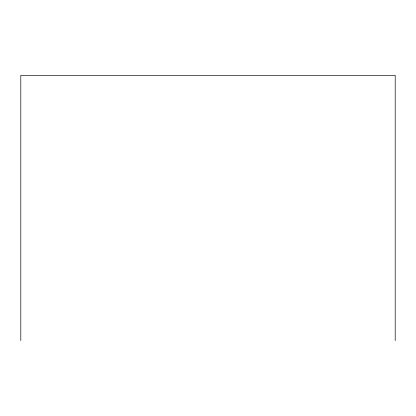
<?xml version="1.0" encoding="UTF-8"?>
<svg xmlns="http://www.w3.org/2000/svg" width="416" height="416" viewBox="0 0 416 416"><rect width="100%" height="100%" fill="white"/><g stroke="black" fill="none" stroke-linecap="round" stroke-linejoin="round"><path stroke-width="0.62" d="M395.2 340.652L395.2 75.348L20.8 75.348L20.8 340.652"/></g></svg>
